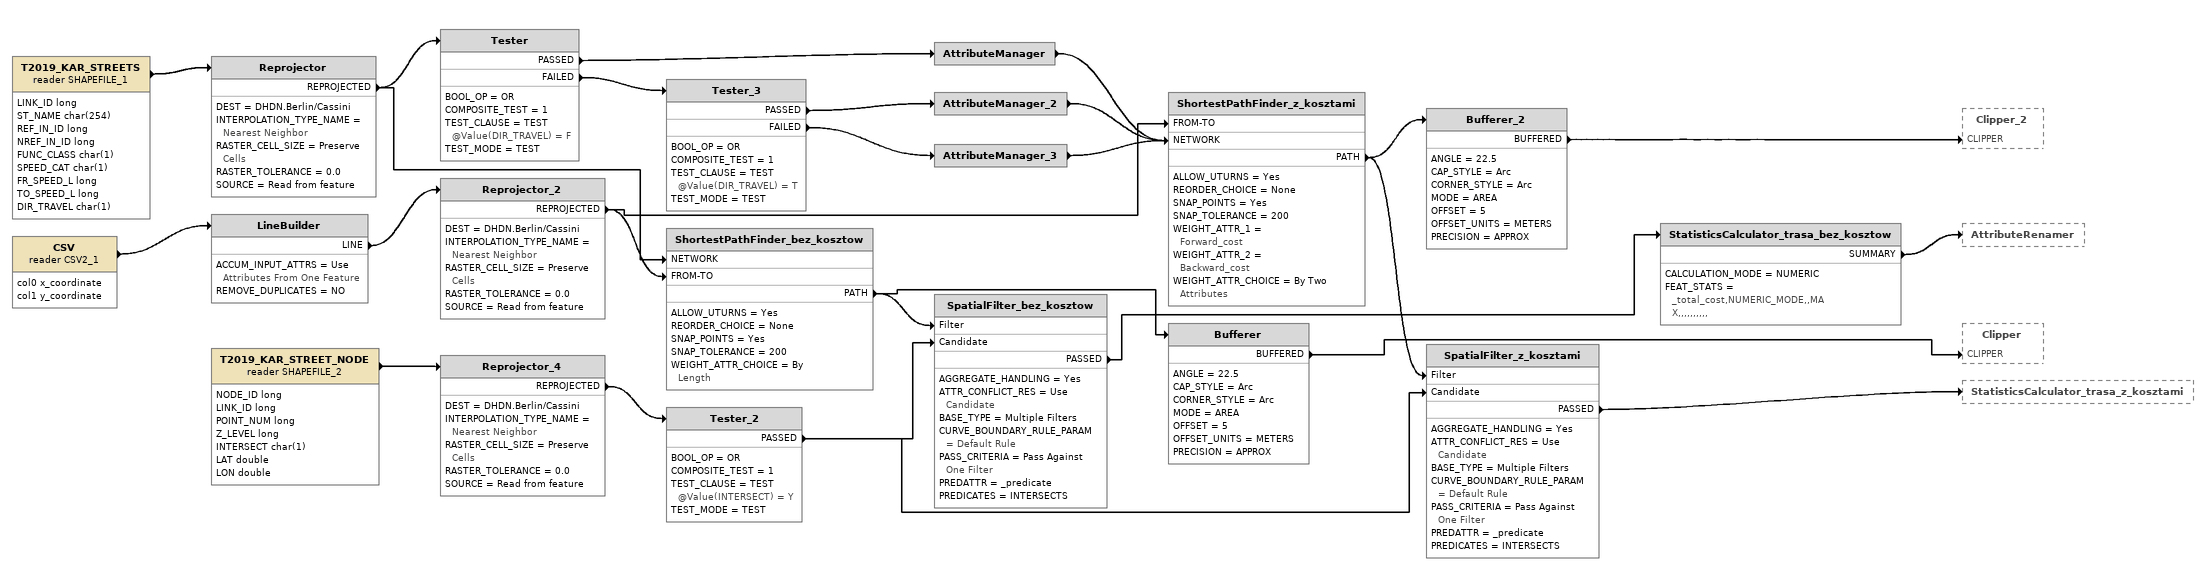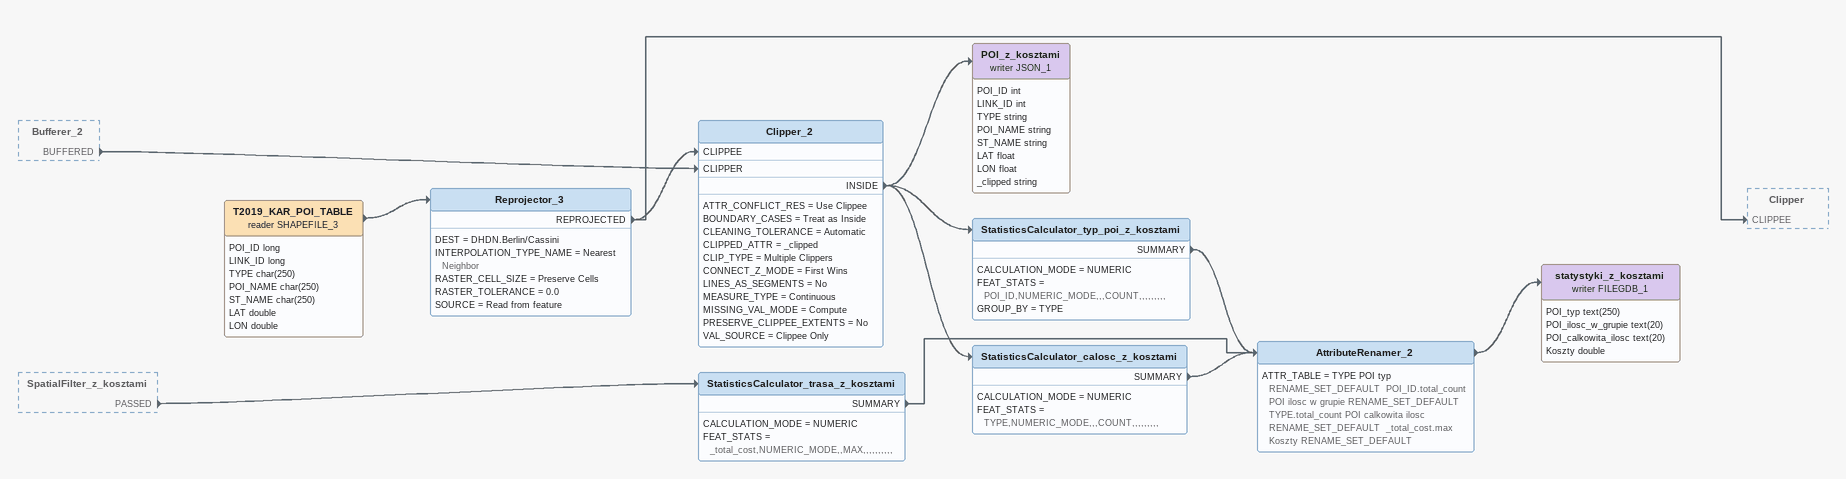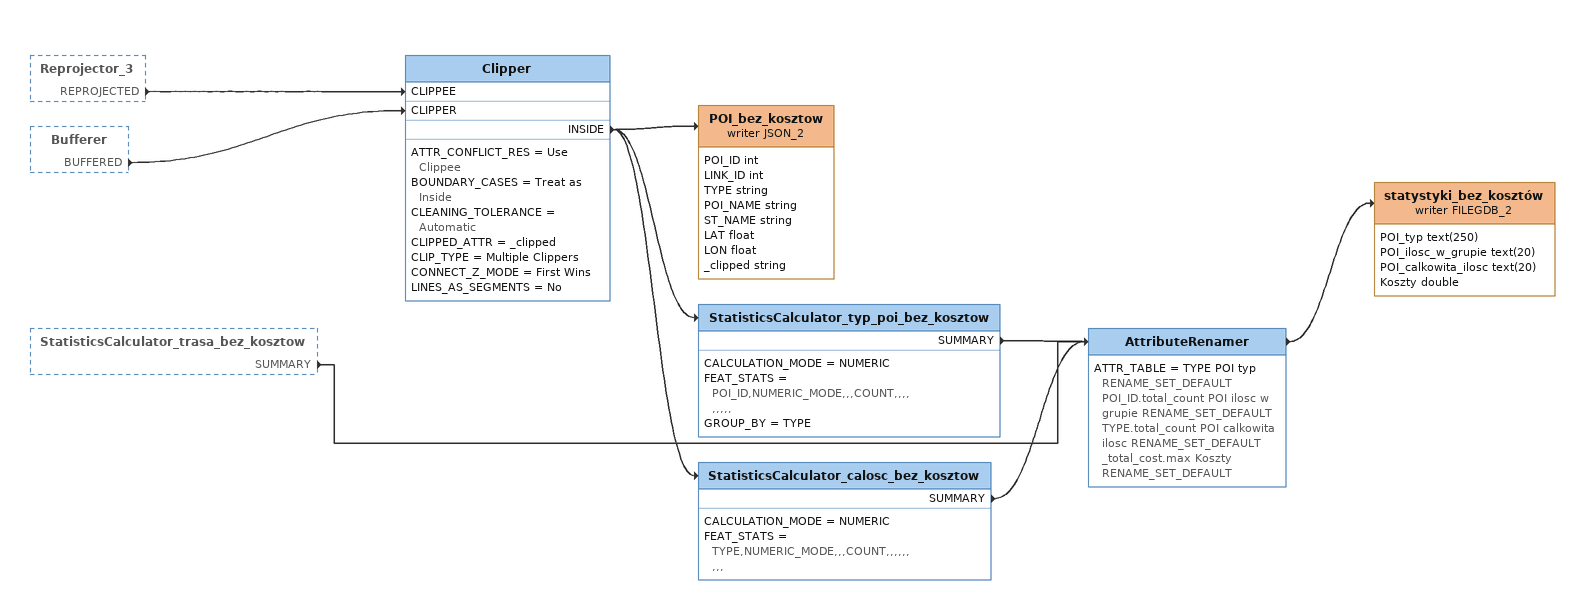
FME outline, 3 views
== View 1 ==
T2019_KAR_STREETS (reader SHAPEFILE_1)
    attributes: LINK_ID long, ST_NAME char(254), REF_IN_ID long, NREF_IN_ID long, FUNC_CLASS char(1), SPEED_CAT char(1), FR_SPEED_L long, TO_SPEED_L long, DIR_TRAVEL char(1)
    -> Reprojector
Reprojector
    DEST = DHDN.Berlin/Cassini
    INTERPOLATION_TYPE_NAME = Nearest Neighbor
    RASTER_CELL_SIZE = Preserve Cells
    RASTER_TOLERANCE = 0.0
    SOURCE = Read from feature
    REPROJECTED -> ShortestPathFinder_bez_kosztow [NETWORK]
    REPROJECTED -> Tester
Tester
    BOOL_OP = OR
    COMPOSITE_TEST = 1
    TEST_CLAUSE = TEST @Value(DIR_TRAVEL) = F
    TEST_MODE = TEST
    PASSED -> AttributeManager
    FAILED -> Tester_3
AttributeManager
    -> ShortestPathFinder_z_kosztami [NETWORK]
Tester_3
    BOOL_OP = OR
    COMPOSITE_TEST = 1
    TEST_CLAUSE = TEST @Value(DIR_TRAVEL) = T
    TEST_MODE = TEST
    PASSED -> AttributeManager_2
    FAILED -> AttributeManager_3
AttributeManager_2
    -> ShortestPathFinder_z_kosztami [NETWORK]
AttributeManager_3
    -> ShortestPathFinder_z_kosztami [NETWORK]
CSV (reader CSV2_1)
    attributes: col0 x_coordinate, col1 y_coordinate
    -> LineBuilder
LineBuilder
    ACCUM_INPUT_ATTRS = Use Attributes From One Feature
    REMOVE_DUPLICATES = NO
    LINE -> Reprojector_2
Reprojector_2
    DEST = DHDN.Berlin/Cassini
    INTERPOLATION_TYPE_NAME = Nearest Neighbor
    RASTER_CELL_SIZE = Preserve Cells
    RASTER_TOLERANCE = 0.0
    SOURCE = Read from feature
    REPROJECTED -> ShortestPathFinder_bez_kosztow [FROM-TO]
    REPROJECTED -> ShortestPathFinder_z_kosztami [FROM-TO]
ShortestPathFinder_z_kosztami
    ALLOW_UTURNS = Yes
    REORDER_CHOICE = None
    SNAP_POINTS = Yes
    SNAP_TOLERANCE = 200
    WEIGHT_ATTR_1 = Forward_cost
    WEIGHT_ATTR_2 = Backward_cost
    WEIGHT_ATTR_CHOICE = By Two Attributes
    PATH -> Bufferer_2
    PATH -> SpatialFilter_z_kosztami [Filter]
Bufferer_2
    ANGLE = 22.5
    CAP_STYLE = Arc
    CORNER_STYLE = Arc
    MODE = AREA
    OFFSET = 5
    OFFSET_UNITS = METERS
    PRECISION = APPROX
    BUFFERED -> Clipper_2 [CLIPPER]
ShortestPathFinder_bez_kosztow
    ALLOW_UTURNS = Yes
    REORDER_CHOICE = None
    SNAP_POINTS = Yes
    SNAP_TOLERANCE = 200
    WEIGHT_ATTR_CHOICE = By Length
    PATH -> Bufferer
    PATH -> SpatialFilter_bez_kosztow [Filter]
Bufferer
    ANGLE = 22.5
    CAP_STYLE = Arc
    CORNER_STYLE = Arc
    MODE = AREA
    OFFSET = 5
    OFFSET_UNITS = METERS
    PRECISION = APPROX
    BUFFERED -> Clipper [CLIPPER]
T2019_KAR_STREET_NODE (reader SHAPEFILE_2)
    attributes: NODE_ID long, LINK_ID long, POINT_NUM long, Z_LEVEL long, INTERSECT char(1), LAT double, LON double
    -> Reprojector_4
Reprojector_4
    DEST = DHDN.Berlin/Cassini
    INTERPOLATION_TYPE_NAME = Nearest Neighbor
    RASTER_CELL_SIZE = Preserve Cells
    RASTER_TOLERANCE = 0.0
    SOURCE = Read from feature
    REPROJECTED -> Tester_2
Tester_2
    BOOL_OP = OR
    COMPOSITE_TEST = 1
    TEST_CLAUSE = TEST @Value(INTERSECT) = Y
    TEST_MODE = TEST
    PASSED -> SpatialFilter_z_kosztami [Candidate]
    PASSED -> SpatialFilter_bez_kosztow [Candidate]
SpatialFilter_bez_kosztow
    AGGREGATE_HANDLING = Yes
    ATTR_CONFLICT_RES = Use Candidate
    BASE_TYPE = Multiple Filters
    CURVE_BOUNDARY_RULE_PARAM = Default Rule
    PASS_CRITERIA = Pass Against One Filter
    PREDATTR = _predicate
    PREDICATES = INTERSECTS
    PASSED -> StatisticsCalculator_trasa_bez_kosztow
StatisticsCalculator_trasa_bez_kosztow
    CALCULATION_MODE = NUMERIC
    FEAT_STATS = _total_cost,NUMERIC_MODE,,MAX,,,,,,,,,,
    SUMMARY -> AttributeRenamer
SpatialFilter_z_kosztami
    AGGREGATE_HANDLING = Yes
    ATTR_CONFLICT_RES = Use Candidate
    BASE_TYPE = Multiple Filters
    CURVE_BOUNDARY_RULE_PARAM = Default Rule
    PASS_CRITERIA = Pass Against One Filter
    PREDATTR = _predicate
    PREDICATES = INTERSECTS
    PASSED -> StatisticsCalculator_trasa_z_kosztami

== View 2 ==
Bufferer_2 [outside]
    BUFFERED -> Clipper_2 [CLIPPER]
SpatialFilter_z_kosztami [outside]
    PASSED -> StatisticsCalculator_trasa_z_kosztami
StatisticsCalculator_trasa_z_kosztami
    CALCULATION_MODE = NUMERIC
    FEAT_STATS = _total_cost,NUMERIC_MODE,,MAX,,,,,,,,,,
    SUMMARY -> AttributeRenamer_2
T2019_KAR_POI_TABLE (reader SHAPEFILE_3)
    attributes: POI_ID long, LINK_ID long, TYPE char(250), POI_NAME char(250), ST_NAME char(250), LAT double, LON double
    -> Reprojector_3
Reprojector_3
    DEST = DHDN.Berlin/Cassini
    INTERPOLATION_TYPE_NAME = Nearest Neighbor
    RASTER_CELL_SIZE = Preserve Cells
    RASTER_TOLERANCE = 0.0
    SOURCE = Read from feature
    REPROJECTED -> Clipper_2 [CLIPPEE]
    REPROJECTED -> Clipper [CLIPPEE]
Clipper_2
    ATTR_CONFLICT_RES = Use Clippee
    BOUNDARY_CASES = Treat as Inside
    CLEANING_TOLERANCE = Automatic
    CLIPPED_ATTR = _clipped
    CLIP_TYPE = Multiple Clippers
    CONNECT_Z_MODE = First Wins
    LINES_AS_SEGMENTS = No
    MEASURE_TYPE = Continuous
    MISSING_VAL_MODE = Compute
    PRESERVE_CLIPPEE_EXTENTS = No
    VAL_SOURCE = Clippee Only
    INSIDE -> POI_z_kosztami (writer JSON_1)
    INSIDE -> StatisticsCalculator_typ_poi_z_kosztami
    INSIDE -> StatisticsCalculator_calosc_z_kosztami
POI_z_kosztami (writer JSON_1)
    attributes: POI_ID int, LINK_ID int, TYPE string, POI_NAME string, ST_NAME string, LAT float, LON float, _clipped string
StatisticsCalculator_typ_poi_z_kosztami
    CALCULATION_MODE = NUMERIC
    FEAT_STATS = POI_ID,NUMERIC_MODE,,,COUNT,,,,,,,,,
    GROUP_BY = TYPE
    SUMMARY -> AttributeRenamer_2
StatisticsCalculator_calosc_z_kosztami
    CALCULATION_MODE = NUMERIC
    FEAT_STATS = TYPE,NUMERIC_MODE,,,COUNT,,,,,,,,,
    SUMMARY -> AttributeRenamer_2
AttributeRenamer_2
    ATTR_TABLE = TYPE POI typ RENAME_SET_DEFAULT  POI_ID.total_count POI ilosc w grupie RENAME_SET_DEFAULT  TYPE.total_count POI calkowita ilosc RENAME_SET_DEFAULT  _total_cost.max Koszty RENAME_SET_DEFAULT
    -> statystyki_z_kosztami (writer FILEGDB_1)
statystyki_z_kosztami (writer FILEGDB_1)
    attributes: POI_typ text(250), POI_ilosc_w_grupie text(20), POI_calkowita_ilosc text(20), Koszty double

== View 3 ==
Reprojector_3 [outside]
    REPROJECTED -> Clipper [CLIPPEE]
Bufferer [outside]
    BUFFERED -> Clipper [CLIPPER]
StatisticsCalculator_trasa_bez_kosztow [outside]
    SUMMARY -> AttributeRenamer
Clipper
    ATTR_CONFLICT_RES = Use Clippee
    BOUNDARY_CASES = Treat as Inside
    CLEANING_TOLERANCE = Automatic
    CLIPPED_ATTR = _clipped
    CLIP_TYPE = Multiple Clippers
    CONNECT_Z_MODE = First Wins
    LINES_AS_SEGMENTS = No
    INSIDE -> POI_bez_kosztow (writer JSON_2)
    INSIDE -> StatisticsCalculator_typ_poi_bez_kosztow
    INSIDE -> StatisticsCalculator_calosc_bez_kosztow
POI_bez_kosztow (writer JSON_2)
    attributes: POI_ID int, LINK_ID int, TYPE string, POI_NAME string, ST_NAME string, LAT float, LON float, _clipped string
StatisticsCalculator_typ_poi_bez_kosztow
    CALCULATION_MODE = NUMERIC
    FEAT_STATS = POI_ID,NUMERIC_MODE,,,COUNT,,,,,,,,,
    GROUP_BY = TYPE
    SUMMARY -> AttributeRenamer
StatisticsCalculator_calosc_bez_kosztow
    CALCULATION_MODE = NUMERIC
    FEAT_STATS = TYPE,NUMERIC_MODE,,,COUNT,,,,,,,,,
    SUMMARY -> AttributeRenamer
AttributeRenamer
    ATTR_TABLE = TYPE POI typ RENAME_SET_DEFAULT  POI_ID.total_count POI ilosc w grupie RENAME_SET_DEFAULT  TYPE.total_count POI calkowita ilosc RENAME_SET_DEFAULT  _total_cost.max Koszty RENAME_SET_DEFAULT
    -> statystyki_bez_kosztów (writer FILEGDB_2)
statystyki_bez_kosztów (writer FILEGDB_2)
    attributes: POI_typ text(250), POI_ilosc_w_grupie text(20), POI_calkowita_ilosc text(20), Koszty double
